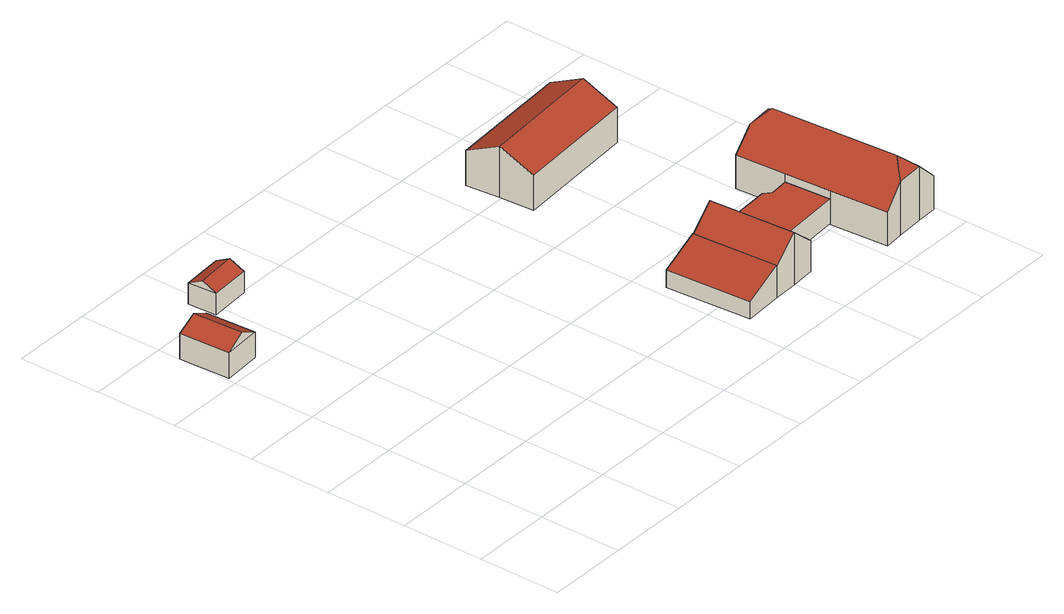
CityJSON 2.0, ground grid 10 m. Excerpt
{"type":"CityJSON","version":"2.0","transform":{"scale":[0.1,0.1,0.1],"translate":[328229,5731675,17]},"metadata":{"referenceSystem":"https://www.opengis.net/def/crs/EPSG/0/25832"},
"CityObjects":{
"building1":{"type":"Building","attributes":{"Geometrietyp2DReferenz":"3000","Gemeindeschluessel":"05170048","function":"31001_2723","roofType":"3100","measuredHeight":4.29},"address":[{"country":"Germany","locality":"Wesel","thoroughfareNumber":"14","thoroughfareName":"Jöckern"}],"geometry":[{"type":"Solid","lod":"2","boundaries":[[[[0,1,2,3]],[[4,5,1,0]],[[6,7,5,4]],[[3,2,7,6]],[[0,8,4]],[[6,9,3]],[[3,9,8,0]],[[4,8,9,6]],[[1,5,7,2]]]],"semantics":{"surfaces":[{"type":"WallSurface"},{"type":"RoofSurface"},{"type":"GroundSurface"}],"values":[[0,0,0,0,0,0,1,1,2]]}}]},
"building2":{"type":"Building","attributes":{"Geometrietyp2DReferenz":"3000","Gemeindeschluessel":"05170048","function":"31001_2723","roofType":"3100","measuredHeight":3.56},"address":[{"country":"Germany","locality":"Wesel","thoroughfareNumber":"14","thoroughfareName":"Jöckern"}],"geometry":[{"type":"Solid","lod":"2","boundaries":[[[[10,11,12,13]],[[14,15,11,10]],[[16,17,15,14]],[[13,12,17,16]],[[10,18,14]],[[16,19,13]],[[13,19,18,10]],[[14,18,19,16]],[[11,15,17,12]]]],"semantics":{"surfaces":[{"type":"WallSurface"},{"type":"RoofSurface"},{"type":"GroundSurface"}],"values":[[0,0,0,0,0,0,1,1,2]]}}]},
"building3":{"type":"Building","attributes":{"Geometrietyp2DReferenz":"3000","Gemeindeschluessel":"05170048","function":"31001_2723","roofType":"2100","measuredHeight":3.98},"address":[{"country":"Germany","locality":"Wesel","thoroughfareNumber":"411","thoroughfareName":"Bergerfurth"}],"geometry":[{"type":"Solid","lod":"2","boundaries":[[[[20,21,22,23]],[[24,25,21,20]],[[26,27,25,24]],[[23,22,27,26]],[[24,20,23,26]],[[21,25,27,22]]]],"semantics":{"surfaces":[{"type":"WallSurface"},{"type":"RoofSurface"},{"type":"GroundSurface"}],"values":[[0,0,0,0,1,2]]}}]},
"building4":{"type":"Building","attributes":{"Geometrietyp2DReferenz":"3000","Gemeindeschluessel":"05170048","function":"31001_1010","roofType":"3100","measuredHeight":6.4},"address":[{"country":"Germany","locality":"Wesel","thoroughfareNumber":"14","thoroughfareName":"Jöckern"}],"geometry":[{"type":"Solid","lod":"2","boundaries":[[[[28,22,29,30]],[[31,27,22,28]],[[32,33,27,31]],[[34,35,33,32]],[[36,37,35,34]],[[38,39,37,36]],[[40,41,39,38]],[[30,29,41,40]],[[31,28,30,32]],[[40,38,36,34,32,30]],[[22,27,33,35,37,39,41,29]]]],"semantics":{"surfaces":[{"type":"WallSurface"},{"type":"RoofSurface"},{"type":"GroundSurface"}],"values":[[0,0,0,0,0,0,0,0,1,1,2]]}}]},
"building5":{"type":"Building","attributes":{"Geometrietyp2DReferenz":"3000","Gemeindeschluessel":"05170048","function":"31001_1010","roofType":"1000","measuredHeight":3.05},"address":[{"country":"Germany","locality":"Wesel","thoroughfareNumber":"14","thoroughfareName":"Jöckern"}],"geometry":[{"type":"Solid","lod":"2","boundaries":[[[[42,43,44,45]],[[46,47,43,42]],[[48,49,47,46]],[[50,51,49,48]],[[52,53,51,50]],[[45,44,53,52]],[[50,48,46,42,45,52]],[[43,47,49,51,53,44]]]],"semantics":{"surfaces":[{"type":"WallSurface"},{"type":"RoofSurface"},{"type":"GroundSurface"}],"values":[[0,0,0,0,0,0,1,2]]}}]},
"building6":{"type":"Building","attributes":{"Geometrietyp2DReferenz":"3000","Gemeindeschluessel":"05170048","function":"31001_2723","roofType":"3100","measuredHeight":6.37},"address":[{"country":"Germany","locality":"Wesel","thoroughfareNumber":"14","thoroughfareName":"Jöckern"}],"geometry":[{"type":"Solid","lod":"2","boundaries":[[[[54,55,56,57]],[[58,59,55,54]],[[60,61,59,58]],[[62,63,61,60]],[[64,65,63,62]],[[66,67,65,64]],[[57,56,67,66]],[[62,60,58,54,64]],[[57,66,64,54]],[[55,59,61,63,65,67,56]]]],"semantics":{"surfaces":[{"type":"WallSurface"},{"type":"RoofSurface"},{"type":"GroundSurface"}],"values":[[0,0,0,0,0,0,0,1,1,2]]}}]},
"building7":{"type":"Building","attributes":{"name":"Roggenkath","Geometrietyp2DReferenz":"3000","Gemeindeschluessel":"05170048","function":"31001_1010","roofType":"3300","measuredHeight":8.28},"address":[{"country":"Germany","locality":"Wesel","thoroughfareNumber":"14","thoroughfareName":"Jöckern"}],"geometry":[{"type":"Solid","lod":"2","boundaries":[[[[68,69,70,71]],[[72,73,69,68]],[[74,75,73,72]],[[76,77,75,74]],[[78,79,77,76]],[[80,81,79,78]],[[82,83,81,80]],[[84,85,83,82]],[[86,87,85,84]],[[71,70,87,86]],[[88,74,72,68,71,86,84,89]],[[84,82,89]],[[89,82,80,78,76,88]],[[76,74,88]],[[69,73,75,77,79,81,83,85,87,70]]]],"semantics":{"surfaces":[{"type":"WallSurface"},{"type":"RoofSurface"},{"type":"GroundSurface"}],"values":[[0,0,0,0,0,0,0,0,0,0,1,1,1,1,2]]}}]}
},
"vertices":[
[51,414,33],[51,414,2],[48,476,2],[48,476,33],[4,411,33],[4,411,2],[1,473,33],[1,473,2],[28,413,45],[25,474,45],
[128,526,35],[128,526,9],[78,523,9],[78,523,35],[130,491,35],[130,491,9],[80,488,35],[80,488,9],[129,509,44],[79,505,44],
[388,35,51],[388,35,30],[436,38,30],[436,38,70],[381,139,51],[381,139,30],[429,142,70],[429,142,30],
[436,38,68],[466,39,30],[466,39,94],[429,142,68],[459,144,94],[459,144,30],[489,146,68],[489,146,30],[489,137,68],[489,137,30],[493,73,68],[493,73,30],[496,41,68],[496,41,30],
[549,133,62],[549,133,32],[541,140,32],[541,140,62],[572,135,62],[572,135,32],[576,79,62],[576,79,32],[493,73,62],[493,73,32],[489,137,62],[489,137,32],
[407,377,92],[407,377,29],[410,335,29],[410,335,72],[403,418,72],[403,418,29],[478,423,72],[478,423,29],[556,429,72],[556,429,29],[559,388,92],[559,388,29],[562,346,72],[562,346,29],
[572,135,72],[572,135,31],[576,79,31],[576,79,72],[568,196,72],[568,196,31],[592,197,97],[592,197,31],[626,200,97],[626,200,31],[651,201,72],[651,201,31],[663,13,72],[663,13,31],[639,12,97],[639,12,31],[605,10,97],[605,10,31],[581,8,72],[581,8,31],[610,182,113],[621,28,113]
]}
